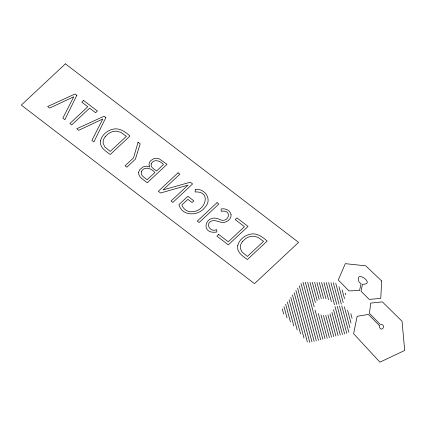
<?xml version="1.0" encoding="UTF-8"?>
<svg xmlns="http://www.w3.org/2000/svg" width="426" height="426" viewBox="0 0 426 426"><rect width="100%" height="100%" fill="white"/><g stroke="black" fill="none" stroke-linecap="round" stroke-linejoin="round"><path stroke-width="0.64" d="M345.342 293.168L345.779 294.792M350.795 313.584L352.078 318.398M342.147 289.888L344.506 298.711M347.568 310.192L350.997 323.041M338.952 286.602L343.228 302.63M344.346 306.8L349.916 327.679M335.757 283.322L341.306 304.105M341.764 305.82L348.835 332.317M333.265 282.662L339.043 304.313M339.506 306.044L346.817 333.446M330.938 282.63L336.78 304.521M337.243 306.267L344.639 333.973M328.606 282.598L334.511 304.723M334.985 306.496L342.461 334.501M326.279 282.56L331.391 301.709M333.51 309.665L340.283 335.028M323.952 282.529L328.531 299.68M331.918 312.37L338.106 335.56M321.625 282.497L325.97 298.78M330.001 313.887L335.928 336.087M319.298 282.465L323.584 298.525M327.935 314.835L333.75 336.615M316.965 282.427L321.321 298.743M325.746 315.325L331.572 337.147M314.638 282.395L319.175 299.393M323.43 315.341L329.394 337.674M312.311 282.363L317.178 300.602M320.97 314.809L327.216 338.201M309.984 282.326L315.378 302.54M318.323 313.573L325.038 338.734M307.657 282.294L314.18 306.752M315.054 310.016L322.86 339.261M305.325 282.262L320.682 339.788M302.998 282.23L318.504 340.321M301.017 283.487L316.326 340.848M299.313 285.793L314.148 341.375M297.609 288.104L311.97 341.902M295.905 290.41L309.793 342.435M294.201 292.715L307.354 341.998M292.497 295.026L303.967 337.994M290.798 297.332L300.58 333.995M289.094 299.643L297.194 329.996M287.39 301.949L293.807 325.991M285.686 304.255L290.42 321.992M283.982 306.566L287.033 317.993M282.278 308.871L283.647 313.989M231.089 214.757C231.403 218.416 228.128 221.435 224.806 222.287C220.428 223.336 216.286 219.635 211.972 220.849C204.555 223.267 210.385 232.937 216.61 229.593L216.898 231.994C199.373 234.907 205.194 212.803 219.268 219.305C228.725 224.3 233.065 209.251 221.243 211.291L221.083 208.99C225.184 207.989 230.296 210.396 231.089 214.757M138.62 172.301C138.141 177.461 144.089 179.905 147.258 182.791L166.981 164.34L159.367 158.914L156.704 158.248L153.818 158.669L150.847 160.565L149.606 162.098L148.935 164.622L149.734 167.013L146.533 166.129L143.003 166.933L139.712 169.724L138.62 172.301M381.685 280.995L380.759 298.424L369.209 299.393L361.008 291.187L362.483 284.259C376.776 284.573 353.979 268.577 358.98 281.81A10.991 8.589 -26.4 0 0 361.088 283.636L359.528 290.553L348.942 290.883L338.255 279.983L345.316 263.657L365.769 265.829L381.685 280.995M195.268 189.698L195.14 191.966C211.631 190.949 205.662 210.497 193.431 211.615A10.991 8.589 -26.4 0 1 187.248 210.939C184.9 209.635 182.621 207.643 181.902 204.959L187.887 199.352L192.057 202.547L193.841 200.875L187.855 196.295L178.947 204.629C182.216 216.967 199.176 216.152 205.359 206.818C212.462 199.549 204.682 187.674 195.268 189.698M237.756 245.53C236.329 252.128 242.852 256.319 247.437 259.498L267.161 241.047C262.48 236.819 256.452 232.452 249.764 234.289C244.268 235.69 239.114 239.865 237.756 245.53M100.595 140.505C99.167 147.108 105.691 151.299 110.275 154.478L129.999 136.022C125.319 131.794 119.291 127.433 112.602 129.27C107.107 130.665 101.952 134.845 100.595 140.505M379.204 325.421C380.152 334.197 387.894 324.591 380.083 324.223L369.443 313.35L370.711 303.11L382.351 301.88L402.037 321.247L404.7 350.465L379.928 362.164L353.612 333.712L357.148 316.316L368.458 314.404L379.204 325.421M141.336 171.79C140.229 175.629 144.835 177.764 147.167 179.783L154.883 172.567C151.725 168.361 143.951 165.645 141.336 171.79M151.225 163.888C150.048 167.381 154.516 169.191 156.528 171.028L163.435 164.564C160.565 160.831 153.637 158.435 151.225 163.888M138.083 142.215L133.551 157.844L125.058 165.794L126.873 167.184L135.367 159.233L140.202 143.839L138.083 142.215M76.829 95.312L64.837 119.685L62.84 118.156L73.767 96.761L49.677 108.076L47.659 106.532L75.061 93.96L76.829 95.312M105.877 117.555L93.885 141.927L91.888 140.399L102.815 118.998L78.73 130.319L76.707 128.774L104.109 116.202L105.877 117.555M105.339 136.49L104.237 138.146A10.448 8.163 -26.4 0 0 103.23 143.498L104.913 147.039L110.243 151.416L126.4 136.299L120.718 132.246L116.389 131.187A10.437 8.158 -26.4 0 0 110.196 132.571L108.358 133.663L105.339 136.49M242.495 241.51L241.398 243.171A10.453 8.169 -26.4 0 0 240.392 248.518L242.075 252.064L247.405 256.441L263.556 241.324L257.879 237.271L253.55 236.212A10.448 8.163 -26.4 0 0 247.357 237.591L245.52 238.682L242.495 241.51M65.402 63.836L21.3 105.105L254.487 283.652L298.589 242.383L65.402 63.836M83.597 100.493L81.813 102.16L87.799 106.745L69.864 123.529L71.68 124.924L89.62 108.14L95.605 112.725L97.389 111.053L83.597 100.493M178.041 172.812L158.323 191.263L160.597 193.005L188.015 185.14L171.055 201.013L172.871 202.403L192.595 183.952L190.321 182.211L163.067 189.921L179.863 174.202L178.041 172.812M217.02 202.654L197.297 221.11L199.118 222.5L218.836 204.049L217.02 202.654M218.708 234.465L216.925 236.137L228.315 244.859L248.038 226.403L236.947 217.915L235.168 219.582L244.439 226.68L228.283 241.798L218.708 234.465"/></g></svg>
